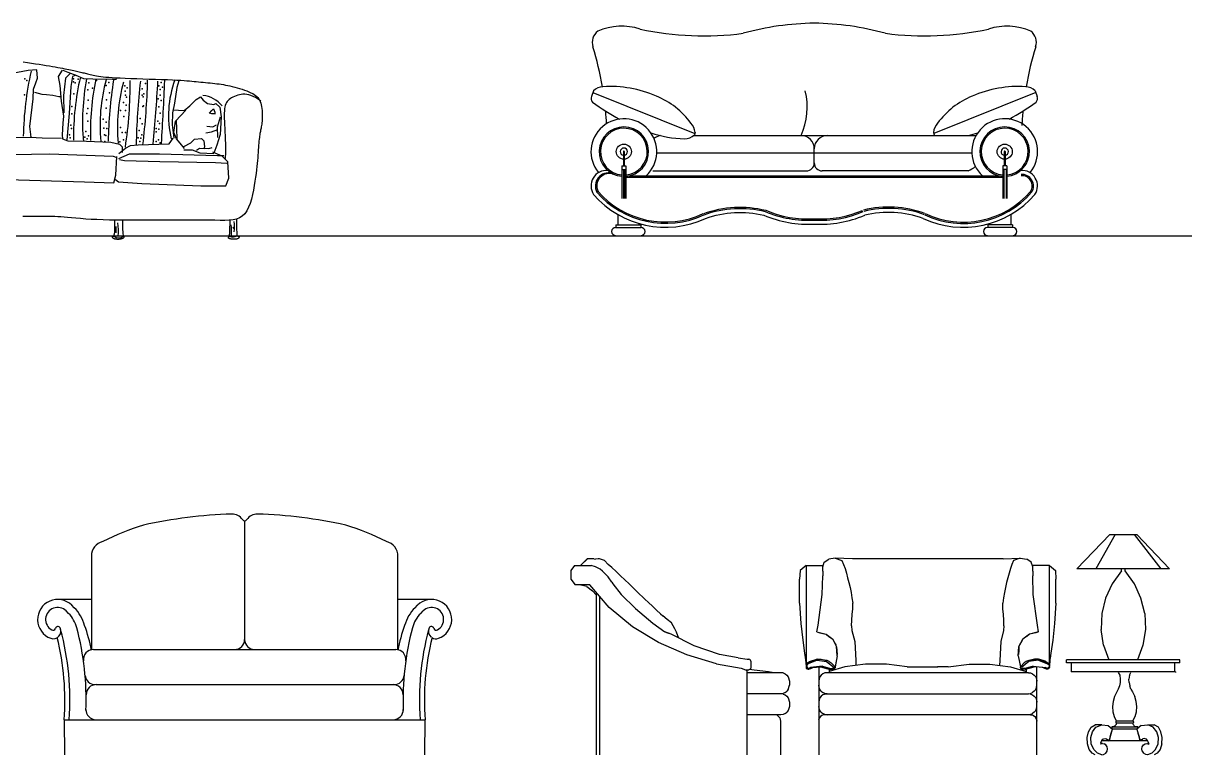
# Model space of a CAD drawing. Header units: inches. Extents: x 6 to 48.5, y 12.5 to 37.3.
# Drawn here: x 15.664 to 20.067, y 15.413 to 18.186 of the extents above; entities that cross this region are included whole.
import ezdxf

# ---------------------------------------------------------------- set-up
doc = ezdxf.new("R2010")
doc.units = ezdxf.units.IN
doc.header["$MEASUREMENT"] = 0
doc.layers.add('02', color=2, linetype='Continuous')
doc.layers.add('1', color=1, linetype='Continuous')

msp = doc.modelspace()

# ---------------------------------------------------------------- linework, layer by layer
at = {"layer": '02'}
for p, q in [((17.8251, 17.9302), (17.8174, 17.9085)), ((17.8228, 17.9239), (18.2095, 17.7683)), ((19.5019, 17.9239), (19.1152, 17.7683)), ((19.4997, 17.9302), (19.5074, 17.9085)), ((16.2454, 17.7855), (16.2449, 17.8176)), ((16.2467, 17.7476), (16.2454, 17.7855)), ((18.2051, 17.7606), (19.2778, 17.7606)), ((18.2106, 17.7723), (18.2081, 17.7631)), ((19.1141, 17.7723), (19.1167, 17.7631)), ((18.6624, 17.6565), (18.6624, 17.7106)), ((17.9391, 17.6995), (17.9391, 17.6458)), ((17.9421, 17.6995), (17.9421, 17.6458)), ((18.065, 17.6953), (19.262, 17.6953)), ((19.3827, 17.6995), (19.3827, 17.6458)), ((19.3856, 17.6995), (19.3856, 17.6458)), ((17.9327, 17.6458), (17.9327, 17.5218)), ((17.9327, 17.6458), (17.9478, 17.6458)), ((17.9327, 17.6314), (17.9478, 17.6314)), ((17.9391, 17.6314), (17.9391, 17.5218)), ((17.9441, 17.6314), (17.9441, 17.5218)), ((17.9478, 17.6458), (17.9478, 17.5218)), ((18.0501, 17.6265), (18.6324, 17.6265)), ((19.2462, 17.6265), (18.6924, 17.6265)), ((19.3921, 17.6458), (19.3769, 17.6458)), ((19.3769, 17.6458), (19.3769, 17.5218)), ((19.3921, 17.6314), (19.3769, 17.6314)), ((19.3807, 17.6314), (19.3807, 17.5218)), ((19.3894, 17.6314), (19.3894, 17.5218)), ((19.3921, 17.6458), (19.3921, 17.5218)), ((17.9478, 17.6029), (19.3769, 17.6029)), ((17.9606, 17.6079), (19.3641, 17.6079)), ((17.9172, 17.4615), (17.9172, 17.4224)), ((19.4076, 17.4615), (19.4076, 17.4224)), ((17.9089, 17.4115), (18.006, 17.4115)), ((17.9104, 17.4224), (18.0045, 17.4224)), ((17.9104, 17.4224), (17.9104, 17.4115)), ((17.9977, 17.427), (17.9977, 17.4224)), ((18.0045, 17.4224), (18.0045, 17.4115)), ((19.4159, 17.4115), (19.3187, 17.4115)), ((19.4143, 17.4224), (19.3203, 17.4224)), ((19.3203, 17.4224), (19.3203, 17.4115)), ((19.327, 17.427), (19.327, 17.4224)), ((19.4143, 17.4224), (19.4143, 17.4115)), ((17.9089, 17.3819), (17.9089, 17.3798)), ((18.006, 17.3819), (18.006, 17.3798)), ((19.3187, 17.3819), (19.3187, 17.3798)), ((19.4159, 17.3819), (19.4159, 17.3798)), ((16.503, 16.3001), (16.503, 15.8499)), ((19.658, 16.1174), (19.7823, 16.2474)), ((19.8035, 16.2474), (19.7302, 16.1174)), ((19.7823, 16.2474), (19.8845, 16.2474)), ((19.875, 16.2474), (19.9757, 16.1174)), ((19.8845, 16.2474), (20.0091, 16.1174)), ((15.922, 16.1658), (15.922, 15.8119)), ((17.0839, 15.8111), (17.0839, 16.1657)), ((17.7534, 16.13), (17.7394, 16.1113)), ((17.7534, 16.13), (17.8161, 16.13)), ((17.8013, 16.1558), (17.7762, 16.13)), ((17.8021, 16.1558), (17.7762, 16.13)), ((17.8013, 16.1558), (17.8013, 16.1562)), ((17.8264, 16.1558), (17.8013, 16.1558)), ((17.8332, 16.1254), (17.8161, 16.13)), ((17.8275, 16.1558), (17.8332, 16.1539)), ((17.8481, 16.1558), (17.8325, 16.1547)), ((17.8503, 16.1163), (17.8332, 16.1254)), ((17.8481, 16.1558), (17.8427, 16.1558)), ((17.8667, 16.149), (17.8481, 16.1558)), ((17.8595, 16.1087), (17.8503, 16.1163)), ((17.8815, 16.1345), (17.8667, 16.149)), ((17.8952, 16.1227), (17.8815, 16.1345)), ((17.9119, 16.1072), (17.8952, 16.1227)), ((18.6312, 16.13), (18.6084, 16.1113)), ((18.6312, 16.13), (18.6962, 16.13)), ((18.6312, 16.13), (18.6312, 15.7446)), ((18.6943, 16.1087), (18.6947, 16.1258)), ((18.6947, 16.1258), (18.7, 16.1425)), ((18.7, 16.1425), (18.7171, 16.1547)), ((18.7418, 16.1581), (18.7171, 16.1547)), ((18.7418, 16.1581), (18.7673, 16.149)), ((18.8068, 16.1558), (18.7418, 16.1581)), ((18.7673, 16.149), (18.7737, 16.1345)), ((18.7737, 16.1345), (18.7794, 16.1186)), ((18.7794, 16.1186), (18.7844, 16.1011)), ((19.3783, 16.1558), (18.8068, 16.1558)), ((19.3783, 16.1558), (19.4433, 16.1581)), ((19.4057, 16.1186), (19.4007, 16.1011)), ((19.4114, 16.1345), (19.4057, 16.1186)), ((19.4178, 16.149), (19.4114, 16.1345)), ((19.4433, 16.1581), (19.4178, 16.149)), ((19.4433, 16.1581), (19.468, 16.1547)), ((19.4851, 16.1425), (19.468, 16.1547)), ((19.4904, 16.1258), (19.4851, 16.1425)), ((19.5539, 16.13), (19.4889, 16.13)), ((19.4908, 16.1087), (19.4904, 16.1258)), ((19.5539, 16.13), (19.5767, 16.1113)), ((19.5539, 15.7446), (19.5539, 16.13)), ((20.0091, 16.1174), (19.658, 16.1174)), ((19.8267, 16.1098), (19.8267, 16.1174)), ((19.8404, 16.1098), (19.8404, 16.1174)), ((17.7394, 16.1113), (17.7401, 16.0787)), ((17.7401, 16.0787), (17.7553, 16.057)), ((17.8815, 16.087), (17.8595, 16.1087)), ((17.8952, 16.0673), (17.8815, 16.087)), ((17.9282, 16.0916), (17.9119, 16.1072)), ((17.9446, 16.076), (17.9282, 16.0916)), ((17.9605, 16.0604), (17.9446, 16.076)), ((18.6084, 16.1113), (18.6065, 16.0787)), ((18.6065, 15.9882), (18.6065, 16.0787)), ((18.6928, 16.0201), (18.6943, 16.0916)), ((18.6943, 16.1087), (18.6943, 16.0916)), ((18.7844, 16.1011), (18.7889, 16.0836)), ((18.7889, 16.0836), (18.7935, 16.0654)), ((19.3962, 16.0836), (19.3916, 16.0654)), ((19.4007, 16.1011), (19.3962, 16.0836)), ((19.4908, 16.1087), (19.4908, 16.0916)), ((19.4923, 16.0201), (19.4908, 16.0916)), ((19.5767, 16.1113), (19.5786, 16.0787)), ((19.5786, 15.9882), (19.5786, 16.0787)), ((19.8267, 16.1098), (19.7914, 16.0612)), ((19.8757, 16.0612), (19.8404, 16.1098)), ((17.7774, 16.0562), (17.7553, 16.057)), ((17.812, 16.057), (17.7553, 16.057)), ((17.8002, 16.0513), (17.7774, 16.0562)), ((17.8002, 16.0513), (17.8215, 16.0346)), ((17.8845, 15.9715), (17.812, 16.057)), ((17.8215, 16.0346), (17.8374, 16.0182)), ((17.8952, 16.0673), (17.8982, 16.0612)), ((17.8982, 16.0612), (17.9301, 16.0201)), ((17.9761, 16.0452), (17.9605, 16.0604)), ((17.9761, 16.0452), (17.9917, 16.0296)), ((17.9906, 16.0308), (17.9761, 16.0452)), ((17.9906, 16.0308), (17.9902, 16.0312)), ((17.9917, 16.0296), (17.9906, 16.0308)), ((17.9906, 16.0308), (17.9906, 16.0308)), ((18.0194, 16.0034), (17.9906, 16.0308)), ((18.7935, 16.0654), (18.7981, 16.0475)), ((18.7981, 16.0475), (18.8019, 16.0281)), ((18.8019, 16.0281), (18.8053, 16.0084)), ((19.3833, 16.0281), (19.3798, 16.0084)), ((19.3871, 16.0475), (19.3833, 16.0281)), ((19.3916, 16.0654), (19.3871, 16.0475)), ((19.7914, 16.0612), (19.7663, 16.0065)), ((19.9008, 16.0065), (19.8757, 16.0612)), ((15.922, 16.0019), (15.7967, 16.0019)), ((17.2118, 16.0019), (17.0839, 16.0019)), ((17.8374, 15.4129), (17.8374, 16.027)), ((17.8484, 16.0137), (17.8484, 15.4129)), ((17.9841, 15.9669), (17.9301, 16.0201)), ((18.0343, 15.9897), (18.0194, 16.0034)), ((18.0491, 15.9757), (18.0343, 15.9897)), ((18.6065, 15.9882), (18.6119, 15.9111)), ((18.6772, 15.9046), (18.6928, 16.0201)), ((18.8053, 16.0084), (18.8079, 15.9882)), ((18.8079, 15.9666), (18.8079, 15.9882)), ((19.3798, 16.0084), (19.3772, 15.9882)), ((19.3772, 15.9666), (19.3772, 15.9882)), ((19.5079, 15.9046), (19.4923, 16.0201)), ((19.5786, 15.9882), (19.5733, 15.9111)), ((19.7663, 16.0065), (19.7522, 15.9479)), ((19.9149, 15.9479), (19.9008, 16.0065)), ((15.8356, 15.9489), (15.8264, 15.9581)), ((15.8571, 15.9704), (15.8479, 15.9796)), ((17.1488, 15.9704), (17.158, 15.9796)), ((17.1703, 15.9489), (17.1795, 15.9581)), ((17.9727, 15.8985), (17.8845, 15.9715)), ((17.9841, 15.9669), (18.0506, 15.9118)), ((18.0643, 15.9616), (18.0491, 15.9757)), ((18.0799, 15.9476), (18.0643, 15.9616)), ((18.0799, 15.9476), (18.0886, 15.9396)), ((18.1042, 15.9263), (18.0886, 15.9396)), ((18.8041, 15.9232), (18.8057, 15.9449)), ((18.8057, 15.9449), (18.8079, 15.9666)), ((19.3795, 15.9449), (19.3772, 15.9666)), ((19.381, 15.9232), (19.3795, 15.9449)), ((19.7522, 15.9479), (19.7496, 15.8879)), ((19.9149, 15.9479), (19.9175, 15.8879)), ((18.0719, 15.8385), (17.9727, 15.8985)), ((18.0506, 15.9118), (18.0958, 15.8784)), ((18.1205, 15.9126), (18.1042, 15.9263)), ((18.1274, 15.902), (18.1205, 15.9126)), ((18.1334, 15.8898), (18.1274, 15.902)), ((18.6119, 15.9111), (18.6187, 15.8472)), ((18.6723, 15.8784), (18.6772, 15.9046)), ((18.8038, 15.9016), (18.8041, 15.9232)), ((18.8038, 15.9016), (18.8049, 15.8845)), ((19.3814, 15.9016), (19.3802, 15.8845)), ((19.3814, 15.9016), (19.381, 15.9232)), ((19.5128, 15.8784), (19.5079, 15.9046)), ((19.5733, 15.9111), (19.5664, 15.8472)), ((18.1201, 15.8697), (18.0958, 15.8784)), ((18.1034, 15.8757), (18.0958, 15.8784)), ((18.1114, 15.8727), (18.1034, 15.8757)), ((18.1201, 15.8697), (18.1114, 15.8727)), ((18.2072, 15.8256), (18.1201, 15.8697)), ((18.1395, 15.8773), (18.1334, 15.8898)), ((18.1456, 15.8643), (18.1395, 15.8773)), ((18.149, 15.8548), (18.1456, 15.8643)), ((18.6723, 15.8784), (18.6833, 15.8757)), ((18.6723, 15.8784), (18.7069, 15.8697)), ((18.6833, 15.8757), (18.6943, 15.8727)), ((18.6943, 15.8727), (18.7069, 15.8697)), ((18.7069, 15.8697), (18.7175, 15.8617)), ((18.7069, 15.8697), (18.7327, 15.851)), ((18.7175, 15.8617), (18.7255, 15.856)), ((18.7255, 15.856), (18.7327, 15.851)), ((18.8049, 15.8845), (18.8159, 15.8423)), ((19.3802, 15.8845), (19.3692, 15.8423)), ((19.4783, 15.8697), (19.4524, 15.851)), ((19.4596, 15.856), (19.4524, 15.851)), ((19.4676, 15.8617), (19.4596, 15.856)), ((19.4783, 15.8697), (19.4676, 15.8617)), ((19.5128, 15.8784), (19.4783, 15.8697)), ((19.4908, 15.8727), (19.4783, 15.8697)), ((19.5018, 15.8757), (19.4908, 15.8727)), ((19.5128, 15.8784), (19.5018, 15.8757)), ((19.7587, 15.8286), (19.7496, 15.8879)), ((19.9175, 15.8879), (19.9084, 15.8286)), ((15.9297, 15.8119), (17.0762, 15.8119)), ((18.1794, 15.7918), (18.0719, 15.8385)), ((18.3029, 15.7933), (18.2072, 15.8256)), ((18.6187, 15.8472), (18.6255, 15.7975)), ((18.7327, 15.851), (18.7395, 15.8377)), ((18.7468, 15.8233), (18.7327, 15.851)), ((18.7395, 15.8377), (18.7437, 15.8298)), ((18.7437, 15.8298), (18.7445, 15.8279)), ((18.7494, 15.788), (18.7468, 15.8233)), ((18.7471, 15.8222), (18.7471, 15.8218)), ((18.7471, 15.8218), (18.7479, 15.8077)), ((18.7479, 15.8077), (18.749, 15.7925)), ((18.8159, 15.8423), (18.8174, 15.8187)), ((18.8174, 15.8187), (18.8182, 15.7948)), ((19.3677, 15.8187), (19.3669, 15.7948)), ((19.3692, 15.8423), (19.3677, 15.8187)), ((19.4357, 15.788), (19.4384, 15.8233)), ((19.4372, 15.8077), (19.4361, 15.7925)), ((19.438, 15.8218), (19.4372, 15.8077)), ((19.438, 15.8222), (19.438, 15.8218)), ((19.4384, 15.8233), (19.4524, 15.851)), ((19.4414, 15.8298), (19.4406, 15.8279)), ((19.4456, 15.8377), (19.4414, 15.8298)), ((19.4524, 15.851), (19.4456, 15.8377)), ((19.5664, 15.8472), (19.5596, 15.7975)), ((19.7587, 15.8286), (19.7788, 15.7728)), ((19.9084, 15.8286), (19.8879, 15.7728)), ((18.2923, 15.7579), (18.1794, 15.7918)), ((18.3744, 15.7807), (18.3029, 15.7933)), ((18.3744, 15.7807), (18.4082, 15.7758)), ((18.4082, 15.7758), (18.4082, 15.7758)), ((18.4082, 15.7758), (18.4139, 15.7754)), ((18.4177, 15.7743), (18.4139, 15.7754)), ((18.4207, 15.7712), (18.4177, 15.7743)), ((18.4219, 15.7674), (18.4207, 15.7712)), ((18.4219, 15.7674), (18.4219, 15.7408)), ((18.6255, 15.7975), (18.6286, 15.7792)), ((18.6255, 15.7975), (18.6293, 15.7731)), ((18.6293, 15.7731), (18.6312, 15.7477)), ((18.6727, 15.7754), (18.6369, 15.761)), ((18.6369, 15.761), (18.6445, 15.7659)), ((18.673, 15.7712), (18.6392, 15.7576)), ((18.6445, 15.7659), (18.648, 15.7678)), ((18.648, 15.7678), (18.6677, 15.7747)), ((18.6677, 15.7747), (18.6711, 15.7747)), ((18.6727, 15.7754), (18.6818, 15.7758)), ((18.7107, 15.7701), (18.6727, 15.7754)), ((18.673, 15.7712), (18.7091, 15.7663)), ((18.6818, 15.7758), (18.6882, 15.7758)), ((18.6882, 15.7758), (18.7084, 15.7709)), ((18.7099, 15.7701), (18.7084, 15.7709)), ((18.7091, 15.7663), (18.7373, 15.7443)), ((18.719, 15.7659), (18.7107, 15.7701)), ((18.719, 15.7659), (18.7266, 15.761)), ((18.7494, 15.788), (18.7411, 15.7465)), ((18.7445, 15.764), (18.7422, 15.7519)), ((18.8182, 15.7948), (18.8193, 15.7709)), ((18.8193, 15.7709), (18.8201, 15.7515)), ((19.3658, 15.7709), (19.365, 15.7515)), ((19.3669, 15.7948), (19.3658, 15.7709)), ((19.4357, 15.788), (19.4441, 15.7465)), ((19.4406, 15.764), (19.4429, 15.7519)), ((19.476, 15.7663), (19.4479, 15.7443)), ((19.4661, 15.7659), (19.4585, 15.761)), ((19.4745, 15.7701), (19.4661, 15.7659)), ((19.4745, 15.7701), (19.5125, 15.7754)), ((19.4752, 15.7701), (19.4767, 15.7709)), ((19.5121, 15.7712), (19.476, 15.7663)), ((19.4969, 15.7758), (19.4767, 15.7709)), ((19.5033, 15.7758), (19.4969, 15.7758)), ((19.5125, 15.7754), (19.5033, 15.7758)), ((19.5121, 15.7712), (19.5459, 15.7576)), ((19.5125, 15.7754), (19.5482, 15.761)), ((19.5174, 15.7747), (19.514, 15.7747)), ((19.5372, 15.7678), (19.5174, 15.7747)), ((19.5406, 15.7659), (19.5372, 15.7678)), ((19.5406, 15.7659), (19.5482, 15.761)), ((19.5558, 15.7731), (19.5539, 15.7477)), ((19.5596, 15.7975), (19.5558, 15.7731)), ((19.5596, 15.7975), (19.5565, 15.7792)), ((20.0486, 15.7728), (19.6181, 15.7728)), ((19.6181, 15.7617), (19.6181, 15.7728)), ((20.0486, 15.7617), (20.0486, 15.7728)), ((18.2923, 15.7579), (18.3857, 15.7411)), ((18.3854, 15.7412), (18.4082, 15.7321)), ((18.3988, 15.7359), (18.4082, 15.7355)), ((18.4082, 15.7355), (18.4139, 15.7355)), ((18.4082, 15.4129), (18.4082, 15.7321)), ((18.5359, 15.7241), (18.4082, 15.7241)), ((18.4177, 15.7367), (18.4139, 15.7355)), ((18.434, 15.7336), (18.4162, 15.7363)), ((18.4177, 15.7367), (18.4203, 15.7382)), ((18.4207, 15.7386), (18.4203, 15.7382)), ((18.4207, 15.7386), (18.4219, 15.7408)), ((18.4887, 15.7268), (18.434, 15.7336)), ((18.5096, 15.7241), (18.4887, 15.7268)), ((18.5442, 15.723), (18.5359, 15.7241)), ((18.5442, 15.723), (18.5518, 15.7199)), ((18.5518, 15.7199), (18.5583, 15.715)), ((18.6369, 15.761), (18.6312, 15.756)), ((18.6312, 15.7446), (18.632, 15.7412)), ((18.632, 15.7412), (18.6343, 15.7386)), ((18.6324, 15.7408), (18.6343, 15.7386)), ((18.6343, 15.7386), (18.635, 15.7382)), ((18.6392, 15.7576), (18.635, 15.7545)), ((18.635, 15.745), (18.635, 15.7545)), ((18.635, 15.745), (18.6383, 15.7402)), ((18.6385, 15.737), (18.635, 15.7382)), ((18.6383, 15.7402), (18.6477, 15.7442)), ((18.6392, 15.737), (18.6385, 15.737)), ((18.6392, 15.737), (18.6423, 15.7374)), ((18.6423, 15.7374), (18.6563, 15.7439)), ((18.693, 15.7487), (18.6477, 15.7442)), ((18.6483, 15.7401), (18.6487, 15.7405)), ((18.6487, 15.7405), (18.6563, 15.7439)), ((18.6487, 15.7405), (18.6487, 15.7405)), ((18.6563, 15.7439), (18.686, 15.7469)), ((18.6791, 15.7462), (18.6791, 15.4129)), ((18.686, 15.7469), (18.7232, 15.7359)), ((18.6951, 15.7199), (18.6886, 15.715)), ((18.693, 15.7487), (18.724, 15.7401)), ((18.7027, 15.723), (18.6951, 15.7199)), ((18.711, 15.7241), (18.7027, 15.723)), ((19.4741, 15.7241), (18.711, 15.7241)), ((18.7787, 15.7458), (18.719, 15.7283)), ((18.719, 15.737), (18.719, 15.7253)), ((18.7308, 15.7355), (18.7232, 15.7359)), ((18.724, 15.7401), (18.7312, 15.7397)), ((18.7266, 15.761), (18.7411, 15.7465)), ((18.735, 15.7359), (18.7308, 15.7355)), ((18.7338, 15.7397), (18.7312, 15.7397)), ((18.7338, 15.7397), (18.735, 15.7405)), ((18.7373, 15.7443), (18.735, 15.7405)), ((18.735, 15.7359), (18.738, 15.7378)), ((18.738, 15.7378), (18.7411, 15.7431)), ((18.7392, 15.7344), (18.7392, 15.7397)), ((18.7411, 15.7465), (18.7407, 15.7462)), ((18.7407, 15.7462), (18.7411, 15.7462)), ((18.7422, 15.7519), (18.7411, 15.7465)), ((18.7411, 15.7465), (18.7411, 15.7465)), ((18.7411, 15.7465), (18.7411, 15.7431)), ((18.857, 15.7568), (18.7787, 15.7458)), ((18.936, 15.7564), (18.857, 15.7568)), ((19.0147, 15.7458), (18.936, 15.7564)), ((19.0147, 15.7458), (19.0557, 15.7465)), ((19.0549, 15.7465), (19.1302, 15.7465)), ((19.1705, 15.7458), (19.1294, 15.7465)), ((19.1705, 15.7458), (19.2491, 15.7564)), ((19.2491, 15.7564), (19.3282, 15.7568)), ((19.3282, 15.7568), (19.4064, 15.7458)), ((19.4064, 15.7458), (19.4661, 15.7283)), ((19.4429, 15.7519), (19.4441, 15.7465)), ((19.4585, 15.761), (19.4441, 15.7465)), ((19.4441, 15.7465), (19.4444, 15.7462)), ((19.4441, 15.7431), (19.4441, 15.7465)), ((19.4441, 15.7465), (19.4441, 15.7465)), ((19.4444, 15.7462), (19.4441, 15.7462)), ((19.4471, 15.7378), (19.4441, 15.7431)), ((19.446, 15.7344), (19.446, 15.7397)), ((19.4501, 15.7359), (19.4471, 15.7378)), ((19.4479, 15.7443), (19.4501, 15.7405)), ((19.4501, 15.7405), (19.4513, 15.7397)), ((19.4543, 15.7355), (19.4501, 15.7359)), ((19.4513, 15.7397), (19.4539, 15.7397)), ((19.4612, 15.7401), (19.4539, 15.7397)), ((19.4543, 15.7355), (19.4619, 15.7359)), ((19.4922, 15.7487), (19.4612, 15.7401)), ((19.4992, 15.7469), (19.4619, 15.7359)), ((19.4661, 15.737), (19.4661, 15.7253)), ((19.4741, 15.7241), (19.4824, 15.723)), ((19.4824, 15.723), (19.49, 15.7199)), ((19.49, 15.7199), (19.4965, 15.715)), ((19.4922, 15.7487), (19.5374, 15.7442)), ((19.5288, 15.7439), (19.4992, 15.7469)), ((19.506, 15.4129), (19.506, 15.7462)), ((19.5429, 15.7374), (19.5288, 15.7439)), ((19.5364, 15.7405), (19.5288, 15.7439)), ((19.5364, 15.7405), (19.5364, 15.7405)), ((19.5368, 15.7401), (19.5364, 15.7405)), ((19.5469, 15.7402), (19.5374, 15.7442)), ((19.5459, 15.737), (19.5429, 15.7374)), ((19.5459, 15.7576), (19.5501, 15.7545)), ((19.5459, 15.737), (19.5467, 15.737)), ((19.5501, 15.7382), (19.5467, 15.737)), ((19.5501, 15.745), (19.5469, 15.7402)), ((19.5482, 15.761), (19.5539, 15.756)), ((19.5508, 15.7386), (19.5501, 15.7382)), ((19.5531, 15.7412), (19.5508, 15.7386)), ((19.5527, 15.7408), (19.5508, 15.7386)), ((19.5539, 15.7446), (19.5531, 15.7412)), ((20.0486, 15.7617), (19.6181, 15.7617)), ((20.0312, 15.7272), (19.6356, 15.7272)), ((19.6379, 15.7272), (19.6379, 15.7617)), ((19.8149, 15.7249), (19.821, 15.7142)), ((19.8567, 15.7142), (19.8628, 15.7249)), ((20.0285, 15.7272), (20.0285, 15.7617)), ((20.0312, 15.7272), (20.0312, 15.7249)), ((15.9402, 15.6789), (17.0698, 15.6789)), ((18.5583, 15.715), (18.5636, 15.7082)), ((18.5636, 15.7082), (18.5678, 15.6922)), ((18.5636, 15.6603), (18.5678, 15.6762)), ((18.5678, 15.6922), (18.5678, 15.6762)), ((18.6803, 15.7006), (18.6791, 15.6922)), ((18.6803, 15.6683), (18.6791, 15.6762)), ((18.6833, 15.7082), (18.6803, 15.7006)), ((18.6886, 15.715), (18.6833, 15.7082)), ((19.4965, 15.715), (19.5018, 15.7082)), ((19.5018, 15.7082), (19.5049, 15.7006)), ((19.5049, 15.7006), (19.506, 15.6922)), ((19.5049, 15.6683), (19.506, 15.6762)), ((19.8218, 15.6865), (19.8191, 15.674)), ((19.821, 15.7142), (19.8225, 15.6994)), ((19.8225, 15.6994), (19.8218, 15.6865)), ((19.8567, 15.7142), (19.8552, 15.6994)), ((19.856, 15.6865), (19.8552, 15.6994)), ((19.856, 15.6865), (19.8586, 15.674)), ((18.5359, 15.6443), (18.4082, 15.6443)), ((18.5442, 15.6455), (18.5359, 15.6443)), ((18.5442, 15.6432), (18.5359, 15.6443)), ((18.5518, 15.6489), (18.5442, 15.6455)), ((18.5442, 15.6432), (18.5518, 15.6401)), ((18.5518, 15.6489), (18.5583, 15.6538)), ((18.5518, 15.6401), (18.5583, 15.6352)), ((18.5636, 15.6603), (18.5583, 15.6538)), ((18.5583, 15.6352), (18.5636, 15.6284)), ((18.6833, 15.6603), (18.6803, 15.6683)), ((18.6886, 15.6538), (18.6833, 15.6603)), ((18.6886, 15.6352), (18.6833, 15.6284)), ((18.6886, 15.6538), (18.6951, 15.6489)), ((18.6951, 15.6401), (18.6886, 15.6352)), ((18.7027, 15.6455), (18.6951, 15.6489)), ((18.7027, 15.6432), (18.6951, 15.6401)), ((18.711, 15.6443), (18.7027, 15.6455)), ((18.7027, 15.6432), (18.711, 15.6443)), ((18.711, 15.6443), (19.4741, 15.6443)), ((19.4741, 15.6443), (19.4824, 15.6455)), ((19.4824, 15.6432), (19.4741, 15.6443)), ((19.4824, 15.6455), (19.49, 15.6489)), ((19.4824, 15.6432), (19.49, 15.6401)), ((19.4965, 15.6538), (19.49, 15.6489)), ((19.49, 15.6401), (19.4965, 15.6352)), ((19.4965, 15.6538), (19.5018, 15.6603)), ((19.4965, 15.6352), (19.5018, 15.6284)), ((19.5018, 15.6603), (19.5049, 15.6683)), ((19.8005, 15.6341), (19.7948, 15.6151)), ((19.8096, 15.6512), (19.8005, 15.6341)), ((19.8149, 15.6618), (19.8096, 15.6512)), ((19.8191, 15.674), (19.8149, 15.6618)), ((19.8624, 15.6618), (19.8586, 15.674)), ((19.8624, 15.6618), (19.8681, 15.6512)), ((19.8681, 15.6512), (19.8773, 15.6341)), ((19.883, 15.6151), (19.8773, 15.6341)), ((18.5636, 15.6284), (18.5678, 15.6124)), ((18.5678, 15.5964), (18.5636, 15.5805)), ((18.5678, 15.6124), (18.5678, 15.5964)), ((18.6803, 15.6208), (18.6791, 15.6124)), ((18.6803, 15.5885), (18.6791, 15.5964)), ((18.6833, 15.6284), (18.6803, 15.6208)), ((18.6833, 15.5805), (18.6803, 15.5885)), ((19.5018, 15.6284), (19.5049, 15.6208)), ((19.5018, 15.5805), (19.5049, 15.5885)), ((19.5049, 15.6208), (19.506, 15.6124)), ((19.5049, 15.5885), (19.506, 15.5964)), ((19.7948, 15.6151), (19.7925, 15.5957)), ((19.7925, 15.5957), (19.794, 15.5763)), ((19.8852, 15.5957), (19.883, 15.6151)), ((19.8837, 15.5763), (19.8852, 15.5957)), ((15.8189, 15.5459), (15.8195, 15.4129)), ((15.8189, 15.5459), (17.187, 15.5459)), ((17.1864, 15.4129), (17.187, 15.5459)), ((18.5359, 15.5645), (18.4082, 15.5645)), ((18.5207, 15.5645), (18.5317, 15.5527)), ((18.5294, 15.5645), (18.5294, 15.5649)), ((18.5317, 15.5527), (18.5347, 15.5406)), ((18.5442, 15.5657), (18.5359, 15.5645)), ((18.5518, 15.5691), (18.5442, 15.5657)), ((18.5518, 15.5691), (18.5583, 15.574)), ((18.5636, 15.5805), (18.5583, 15.574)), ((18.6799, 15.547), (18.6791, 15.5406)), ((18.6799, 15.547), (18.6825, 15.5527)), ((18.6863, 15.5577), (18.6825, 15.5527)), ((18.6886, 15.574), (18.6833, 15.5805)), ((18.6913, 15.5615), (18.6863, 15.5577)), ((18.6886, 15.574), (18.6951, 15.5691)), ((18.697, 15.5638), (18.6913, 15.5615)), ((18.7027, 15.5657), (18.6951, 15.5691)), ((18.7031, 15.5645), (18.697, 15.5638)), ((18.7027, 15.5657), (18.711, 15.5645)), ((19.4821, 15.5645), (18.7031, 15.5645)), ((19.4824, 15.5657), (19.4741, 15.5645)), ((19.4821, 15.5645), (19.4881, 15.5638)), ((19.4824, 15.5657), (19.49, 15.5691)), ((19.4881, 15.5638), (19.4938, 15.5615)), ((19.4965, 15.574), (19.49, 15.5691)), ((19.4938, 15.5615), (19.4988, 15.5577)), ((19.4965, 15.574), (19.5018, 15.5805)), ((19.4988, 15.5577), (19.5026, 15.5527)), ((19.5052, 15.547), (19.5026, 15.5527)), ((19.5052, 15.547), (19.506, 15.5406)), ((19.794, 15.5763), (19.799, 15.5581)), ((19.799, 15.5581), (19.8073, 15.5413)), ((19.8704, 15.5413), (19.8784, 15.5581)), ((19.8784, 15.5581), (19.8837, 15.5763)), ((18.5347, 15.5406), (18.5347, 15.4129)), ((19.6964, 15.4779), (19.7013, 15.4999)), ((19.7013, 15.4999), (19.7116, 15.517)), ((19.7101, 15.4779), (19.7165, 15.4999)), ((19.7116, 15.517), (19.7272, 15.5258)), ((19.7165, 15.4999), (19.7302, 15.517)), ((19.7519, 15.5258), (19.7272, 15.5258)), ((19.7302, 15.517), (19.7519, 15.5258)), ((19.7519, 15.5258), (19.7758, 15.5235)), ((19.7758, 15.5235), (19.7929, 15.5102)), ((19.7796, 15.4661), (19.7929, 15.5102)), ((19.7883, 15.4954), (19.7929, 15.5102)), ((19.7997, 15.5197), (19.7899, 15.5182)), ((19.7899, 15.5182), (19.8883, 15.5182)), ((19.7899, 15.5182), (19.7899, 15.5121)), ((19.7925, 15.509), (19.7925, 15.509)), ((19.8852, 15.5102), (19.7929, 15.5102)), ((19.8028, 15.522), (19.7997, 15.5197)), ((19.8047, 15.5246), (19.8028, 15.522)), ((19.8062, 15.5277), (19.8047, 15.5246)), ((19.8062, 15.5406), (19.8051, 15.5391)), ((19.8051, 15.5391), (19.8051, 15.5372)), ((19.8051, 15.5372), (19.8054, 15.5356)), ((19.8054, 15.5356), (19.8066, 15.5345)), ((19.8073, 15.5413), (19.8062, 15.5406)), ((19.807, 15.5307), (19.8062, 15.5277)), ((19.8066, 15.5345), (19.8081, 15.5337)), ((19.8081, 15.5337), (19.807, 15.5307)), ((19.8073, 15.5413), (19.8704, 15.5413)), ((19.8081, 15.5337), (19.8697, 15.5337)), ((19.8697, 15.5337), (19.8712, 15.5345)), ((19.8697, 15.5337), (19.8704, 15.5307)), ((19.8704, 15.5413), (19.8716, 15.5406)), ((19.8704, 15.5307), (19.8716, 15.5277)), ((19.8723, 15.5356), (19.8712, 15.5345)), ((19.8723, 15.5391), (19.8716, 15.5406)), ((19.8731, 15.5246), (19.8716, 15.5277)), ((19.8727, 15.5372), (19.8723, 15.5391)), ((19.8727, 15.5372), (19.8723, 15.5356)), ((19.8746, 15.522), (19.8731, 15.5246)), ((19.8746, 15.522), (19.878, 15.5197)), ((19.8883, 15.5182), (19.878, 15.5197)), ((19.902, 15.5235), (19.8852, 15.5102)), ((19.8852, 15.5102), (19.8894, 15.4954)), ((19.8852, 15.5102), (19.8982, 15.4661)), ((19.8883, 15.5125), (19.8883, 15.5182)), ((19.902, 15.5235), (19.9263, 15.5258)), ((19.9263, 15.5258), (19.951, 15.5258)), ((19.9476, 15.517), (19.9263, 15.5258)), ((19.9612, 15.4999), (19.9476, 15.517)), ((19.9666, 15.517), (19.951, 15.5258)), ((19.9677, 15.4779), (19.9612, 15.4999)), ((19.9764, 15.4999), (19.9666, 15.517)), ((19.9814, 15.4779), (19.9764, 15.4999)), ((19.6975, 15.4539), (19.6964, 15.4779)), ((19.7116, 15.4539), (19.7101, 15.4779)), ((19.7492, 15.4577), (19.7477, 15.4536)), ((19.7545, 15.4558), (19.7477, 15.4536)), ((19.7545, 15.4558), (19.7484, 15.4558)), ((19.7492, 15.4577), (19.75, 15.4619)), ((19.75, 15.4619), (19.7522, 15.4676)), ((19.9264, 15.4661), (19.7515, 15.4661)), ((19.7522, 15.4676), (19.756, 15.4718)), ((19.7545, 15.4558), (19.7617, 15.4547)), ((19.756, 15.4718), (19.7606, 15.4733)), ((19.7606, 15.4733), (19.7652, 15.4745)), ((19.7652, 15.4745), (19.7697, 15.4733)), ((19.7697, 15.4733), (19.775, 15.4695)), ((19.775, 15.4695), (19.7796, 15.4661)), ((19.7842, 15.4809), (19.7796, 15.4661)), ((19.7842, 15.4809), (19.7883, 15.4954)), ((19.8894, 15.4954), (19.894, 15.4809)), ((19.8982, 15.4661), (19.894, 15.4809)), ((19.9027, 15.4695), (19.8982, 15.4661)), ((19.9027, 15.4695), (19.908, 15.4733)), ((19.913, 15.4745), (19.908, 15.4733)), ((19.9172, 15.4733), (19.913, 15.4745)), ((19.9164, 15.4547), (19.9232, 15.4558)), ((19.9217, 15.4718), (19.9172, 15.4733)), ((19.9259, 15.4676), (19.9217, 15.4718)), ((19.9232, 15.4558), (19.9301, 15.4536)), ((19.9278, 15.4619), (19.9259, 15.4676)), ((19.9289, 15.4577), (19.9278, 15.4619)), ((19.9289, 15.4577), (19.9301, 15.4536)), ((19.9293, 15.4558), (19.9289, 15.4577)), ((19.9662, 15.4539), (19.9677, 15.4779)), ((19.9802, 15.4539), (19.9814, 15.4779)), ((19.7047, 15.433), (19.6975, 15.4539)), ((19.7158, 15.4186), (19.7047, 15.433)), ((19.7215, 15.433), (19.7116, 15.4539)), ((19.7272, 15.4129), (19.7158, 15.4186)), ((19.7363, 15.4186), (19.7215, 15.433)), ((19.7522, 15.4129), (19.7363, 15.4186)), ((19.7522, 15.4129), (19.7591, 15.4144)), ((19.7591, 15.4144), (19.7671, 15.4194)), ((19.7678, 15.4501), (19.7617, 15.4547)), ((19.7671, 15.4194), (19.7724, 15.4266)), ((19.772, 15.4433), (19.7678, 15.4501)), ((19.7739, 15.4349), (19.772, 15.4433)), ((19.7724, 15.4266), (19.7739, 15.4349)), ((19.9042, 15.4349), (19.9058, 15.4433)), ((19.9054, 15.4266), (19.9042, 15.4349)), ((19.9054, 15.4266), (19.9107, 15.4194)), ((19.9058, 15.4433), (19.9099, 15.4501)), ((19.9099, 15.4501), (19.9164, 15.4547)), ((19.9187, 15.4144), (19.9107, 15.4194)), ((19.9259, 15.4129), (19.9187, 15.4144)), ((19.9415, 15.4186), (19.9259, 15.4129)), ((19.9415, 15.4186), (19.9563, 15.433)), ((19.962, 15.4186), (19.9506, 15.4129)), ((19.9563, 15.433), (19.9662, 15.4539)), ((19.973, 15.433), (19.962, 15.4186)), ((19.9802, 15.4539), (19.973, 15.433))]:
    msp.add_line(p, q, dxfattribs=at)
for points in [[(15.2992, 17.7641), (15.3287, 17.7606), (15.3659, 17.7631), (15.4248, 17.7581), (15.4719, 17.7568), (15.5504, 17.7502), (15.6307, 17.7533), (15.6934, 17.7543), (15.6889, 17.7953), (15.7011, 17.8993), (15.7025, 17.9366), (15.7119, 17.9602), (15.7176, 17.9779), (15.7151, 18.0092), (15.6819, 18.0068), (15.6212, 17.9961), (15.5468, 17.9891), (15.486, 17.9902), (15.4722, 17.9978), (15.4213, 17.9951), (15.4035, 18.0027), (15.3447, 18.0018), (15.3015, 18.009), (15.2799, 18.0087)], [(15.6635, 18.0406), (15.6794, 18.038), (15.6949, 18.0354), (15.7099, 18.033), (15.7243, 18.0306), (15.7379, 18.0284), (15.7507, 18.0263), (15.7628, 18.0243), (15.7741, 18.0224), (15.7847, 18.0206), (15.7947, 18.0189), (15.8041, 18.0172), (15.8128, 18.0156), (15.8211, 18.014), (15.8288, 18.0125), (15.836, 18.011), (15.8428, 18.0095), (15.8492, 18.0081), (15.8552, 18.0068), (15.8608, 18.0055), (15.8661, 18.0043), (15.8712, 18.0031), (15.8761, 18.002), (15.8807, 18.001), (15.8853, 17.9999), (15.8897, 17.9989), (15.8941, 17.9979), (15.8986, 17.9968), (15.9031, 17.9956), (15.9077, 17.9944), (15.9126, 17.9931), (15.9177, 17.9918), (15.9231, 17.9905), (15.9289, 17.9891), (15.9351, 17.9879), (15.9419, 17.9866), (15.9493, 17.9854), (15.9574, 17.9843), (15.9663, 17.9833), (15.9763, 17.9823), (15.9877, 17.9814), (16.0005, 17.9806), (16.0151, 17.9798), (16.0316, 17.9789), (16.0502, 17.9781), (16.0711, 17.9773), (16.0937, 17.9765), (16.1173, 17.9757), (16.1414, 17.9749), (16.1653, 17.9741), (16.1884, 17.9732), (16.21, 17.9724), (16.2294, 17.9716), (16.2464, 17.9708), (16.2609, 17.9699), (16.2734, 17.9691), (16.2844, 17.9683), (16.2941, 17.9675), (16.3029, 17.9666), (16.3113, 17.9658), (16.3195, 17.965), (16.328, 17.9642), (16.3366, 17.9634), (16.3455, 17.9625), (16.3544, 17.9617), (16.3633, 17.9608), (16.3721, 17.9599), (16.3809, 17.959), (16.3895, 17.9581), (16.3979, 17.9571), (16.4061, 17.956), (16.4142, 17.9548), (16.4224, 17.9536), (16.4306, 17.9521), (16.4389, 17.9505), (16.4474, 17.9486), (16.4562, 17.9465), (16.4653, 17.9442), (16.4747, 17.9416), (16.4841, 17.9388), (16.4934, 17.9358), (16.5025, 17.9327), (16.5112, 17.9295), (16.5194, 17.9262), (16.5269, 17.9229), (16.5336, 17.9195), (16.5395, 17.9161), (16.5447, 17.9125), (16.5493, 17.9087), (16.5533, 17.9045), (16.5567, 17.9), (16.5596, 17.895), (16.5621, 17.8896), (16.5642, 17.8835), (16.5659, 17.877), (16.5673, 17.8701), (16.5684, 17.8629), (16.5692, 17.8557), (16.5697, 17.8483), (16.57, 17.8411), (16.57, 17.8341), (16.5699, 17.8273), (16.5696, 17.8209), (16.5691, 17.8148), (16.5685, 17.809), (16.5678, 17.8035), (16.567, 17.7983), (16.5661, 17.7934), (16.5653, 17.7888), (16.5644, 17.7846), (16.5635, 17.7805), (16.5626, 17.7765), (16.5618, 17.7724), (16.561, 17.7681), (16.5602, 17.7635), (16.5594, 17.7584), (16.5587, 17.7528), (16.558, 17.7465), (16.5574, 17.7395), (16.5567, 17.7319), (16.5561, 17.7238), (16.5555, 17.7151), (16.5548, 17.706), (16.5541, 17.6965), (16.5534, 17.6866), (16.5526, 17.6764), (16.5516, 17.6658), (16.5505, 17.6546), (16.5493, 17.6428), (16.5478, 17.6303), (16.5461, 17.617), (16.5442, 17.6027), (16.5419, 17.5874), (16.5393, 17.571), (16.5362, 17.554), (16.5326, 17.5367), (16.5284, 17.5197), (16.5234, 17.5035), (16.5176, 17.4885), (16.5109, 17.4751), (16.5031, 17.4639), (16.4942, 17.4551), (16.484, 17.4486), (16.4725, 17.4441), (16.4595, 17.4412), (16.4448, 17.4396), (16.4285, 17.4389), (16.4103, 17.4389), (16.3901, 17.4392), (16.3679, 17.4395), (16.3439, 17.4397), (16.3185, 17.44), (16.2918, 17.4401), (16.2642, 17.4403), (16.2359, 17.4403), (16.2074, 17.4403), (16.1787, 17.4402), (16.1503, 17.4401), (16.1222, 17.4399), (16.0946, 17.4398), (16.0674, 17.4397), (16.0409, 17.4397), (16.0151, 17.4399), (15.9902, 17.4402), (15.9661, 17.4409), (15.9431, 17.4417), (15.9212, 17.4428), (15.9005, 17.4441), (15.8811, 17.4455), (15.8631, 17.4469), (15.8465, 17.4483), (15.8316, 17.4496), (15.8183, 17.4508), (15.8065, 17.4518), (15.7952, 17.4525), (15.783, 17.4531), (15.7686, 17.4536), (15.7507, 17.4538), (15.728, 17.454), (15.699, 17.454), (15.6626, 17.4539)], [(15.8112, 18.0087), (15.7959, 17.985), (15.8023, 17.9498), (15.8071, 17.8911), (15.8158, 17.8344), (15.8142, 17.807), (15.8109, 17.7638), (15.8131, 17.7482), (15.8328, 17.7407), (15.9034, 17.7397), (15.9956, 17.7352), (16.0291, 17.7279), (16.039, 17.7182), (16.0393, 17.6967)], [(15.8132, 18.0087), (15.8329, 18.0012), (15.8625, 17.9899), (15.8921, 17.9766), (15.9274, 17.9752), (16.0019, 17.9743), (16.0176, 17.9745)], [(15.8427, 17.9974), (15.8234, 17.9775), (15.8166, 17.9128), (15.8175, 17.8462)], [(15.8636, 17.9894), (15.8508, 17.9838), (15.8435, 17.9465), (15.8372, 17.8445), (15.8289, 17.7445)], [(16.2529, 17.9682), (16.2455, 17.9427), (16.2365, 17.8838), (16.2292, 17.8464), (16.2279, 17.8014), (16.2346, 17.7505)], [(15.7066, 17.9249), (15.7341, 17.9174), (15.7518, 17.9157), (15.7754, 17.9141), (15.799, 17.9086), (15.8049, 17.9087)], [(16.231, 17.8582), (16.2742, 17.8549), (16.2955, 17.8729), (16.3187, 17.8967), (16.3362, 17.9068), (16.3461, 17.8952), (16.362, 17.8817), (16.3856, 17.8781), (16.3934, 17.8822), (16.4093, 17.8687), (16.4137, 17.8315), (16.4108, 17.7649), (16.3977, 17.7236), (16.3864, 17.694)], [(16.5647, 17.891), (16.5541, 17.8984), (16.5442, 17.9044), (16.5351, 17.909), (16.5265, 17.9124), (16.5185, 17.9148), (16.5109, 17.9162), (16.5036, 17.9169), (16.4966, 17.9168), (16.4897, 17.9162), (16.483, 17.915), (16.4766, 17.9135), (16.4703, 17.9115), (16.4644, 17.9091), (16.4588, 17.9064), (16.4536, 17.9035), (16.4488, 17.9004), (16.4445, 17.8971), (16.4406, 17.8935), (16.4372, 17.8896), (16.4342, 17.8853), (16.4317, 17.8805), (16.4296, 17.875), (16.428, 17.8688), (16.4267, 17.8618), (16.426, 17.854), (16.4256, 17.8453), (16.4255, 17.8356), (16.4257, 17.8252), (16.4261, 17.8138), (16.4267, 17.8016), (16.4273, 17.7885), (16.428, 17.7746), (16.4288, 17.7598), (16.4294, 17.7448), (16.4299, 17.7298), (16.4303, 17.7154), (16.4304, 17.7022), (16.4301, 17.6904), (16.4296, 17.6808), (16.4286, 17.6736)], [(16.2744, 17.7119), (16.2584, 17.7313), (16.2444, 17.7487), (16.2343, 17.7721), (16.2415, 17.8153), (16.2801, 17.857)], [(16.3926, 17.8431), (16.378, 17.8429), (16.37, 17.8457), (16.3786, 17.856), (16.3851, 17.862), (16.3903, 17.8496), (16.3905, 17.8416)], [(16.3598, 17.796), (16.3824, 17.7941), (16.3969, 17.8009)], [(16.4013, 17.7529), (16.4007, 17.7937), (16.411, 17.8317)], [(15.6898, 17.754), (15.7357, 17.7519), (15.8086, 17.7503)], [(16.0257, 17.6926), (16.0509, 17.7125), (16.0703, 17.7226), (16.0997, 17.725), (16.2173, 17.7287), (16.2326, 17.7505)], [(16.2726, 17.7189), (16.2994, 17.7324), (16.3123, 17.7472), (16.34, 17.7498), (16.3489, 17.7404), (16.3514, 17.7179), (16.3479, 17.7091)], [(16.3565, 17.7704), (16.3776, 17.7744), (16.4008, 17.783)], [(15.2157, 17.71), (15.2062, 17.6941), (15.2221, 17.6787), (15.3318, 17.6843), (15.5533, 17.6875), (15.765, 17.6907), (16.0043, 17.6825), (16.0181, 17.6768)], [(16.2725, 17.706), (16.3038, 17.7065), (16.3334, 17.6952), (16.3864, 17.6921)], [(16.3203, 17.7057), (16.3318, 17.7125), (16.3669, 17.7108), (16.3799, 17.7154)], [(15.186, 17.5979), (15.247, 17.5831), (15.3743, 17.5928), (15.6037, 17.5943), (15.8959, 17.5849), (16.0077, 17.5807), (16.0151, 17.6102), (16.018, 17.6807)], [(16.0134, 17.5945), (16.0253, 17.5848), (16.1136, 17.5783), (16.3372, 17.5699), (16.4314, 17.5693), (16.4427, 17.5989), (16.4398, 17.6615), (16.4179, 17.6827), (16.3824, 17.6979)], [(16.026, 17.673), (16.0669, 17.6912), (16.1806, 17.691), (16.4002, 17.6844), (16.4238, 17.6848)], [(16.028, 17.6691), (16.0476, 17.6655), (16.181, 17.6616), (16.3928, 17.6588), (16.436, 17.6556)], [(16.0394, 17.4369), (16.0398, 17.4187), (16.0403, 17.4049), (16.0409, 17.3949), (16.0417, 17.3879), (16.0424, 17.3834), (16.0431, 17.3807), (16.0438, 17.3793), (16.0443, 17.3784), (16.0448, 17.3776), (16.045, 17.3767), (16.0451, 17.3758), (16.045, 17.3749), (16.0446, 17.374), (16.0441, 17.3731), (16.0433, 17.3722), (16.0422, 17.3714), (16.0409, 17.3706), (16.0393, 17.3698), (16.0375, 17.3691), (16.0356, 17.3685), (16.0334, 17.368), (16.0312, 17.3676), (16.0289, 17.3672), (16.0265, 17.367), (16.0242, 17.3668), (16.0218, 17.3668), (16.0195, 17.3669), (16.0173, 17.3671), (16.0151, 17.3673), (16.0131, 17.3677), (16.0112, 17.3681), (16.0094, 17.3686), (16.0079, 17.3692), (16.0066, 17.3698), (16.0055, 17.3704), (16.0045, 17.3711), (16.0037, 17.3719), (16.0031, 17.3726), (16.0027, 17.3734), (16.0024, 17.3741), (16.0022, 17.3749), (16.0022, 17.3756), (16.0024, 17.3763), (16.0027, 17.377), (16.0032, 17.3777), (16.0038, 17.3783), (16.0045, 17.3789), (16.0054, 17.3794), (16.0064, 17.38), (16.0075, 17.3812), (16.0085, 17.3837), (16.0095, 17.388), (16.0103, 17.3949), (16.0109, 17.405), (16.0112, 17.4189), (16.0111, 17.4373)], [(16.4718, 17.444), (16.4718, 17.4402), (16.4719, 17.4351), (16.472, 17.4291), (16.4721, 17.4224), (16.4723, 17.4155), (16.4725, 17.4086), (16.4727, 17.4021), (16.4729, 17.3964), (16.4731, 17.3918), (16.4734, 17.3881), (16.4737, 17.3853), (16.474, 17.3833), (16.4744, 17.3819), (16.4748, 17.3809), (16.4752, 17.3803), (16.4757, 17.3799), (16.4762, 17.3797), (16.4768, 17.3795), (16.4774, 17.3794), (16.478, 17.3793), (16.4785, 17.3792), (16.4791, 17.3791), (16.4796, 17.3789), (16.4801, 17.3787), (16.4806, 17.3783), (16.4809, 17.3779), (16.4812, 17.3774), (16.4814, 17.3768), (16.4816, 17.3761), (16.4817, 17.3755), (16.4816, 17.3747), (16.4815, 17.374), (16.4814, 17.3732), (16.481, 17.3725), (16.4806, 17.3717), (16.4799, 17.371), (16.479, 17.3703), (16.4779, 17.3697), (16.4764, 17.3691), (16.4746, 17.3686), (16.4725, 17.3683), (16.4701, 17.368), (16.4675, 17.3678), (16.4647, 17.3676), (16.4619, 17.3676), (16.4591, 17.3676), (16.4564, 17.3677), (16.4539, 17.3679), (16.4517, 17.3682), (16.4497, 17.3685), (16.448, 17.3689), (16.4464, 17.3693), (16.4452, 17.3697), (16.4441, 17.3702), (16.4432, 17.3707), (16.4426, 17.3713), (16.4421, 17.3718), (16.4418, 17.3724), (16.4417, 17.373), (16.4417, 17.3736), (16.4418, 17.3742), (16.442, 17.3748), (16.4424, 17.3754), (16.4428, 17.3761), (16.4433, 17.3768), (16.4438, 17.3776), (16.4443, 17.3788), (16.4449, 17.3805), (16.4454, 17.3827), (16.4459, 17.3857), (16.4464, 17.3896), (16.4467, 17.3946), (16.4471, 17.4007), (16.4473, 17.4076), (16.4474, 17.4148), (16.4475, 17.4219), (16.4476, 17.4284), (16.4476, 17.4338), (16.4477, 17.4378), (16.4477, 17.4399)]]:
    msp.add_lwpolyline(points, dxfattribs=at)
for points in [[(19.0747, 17.4464, 0.335422), (19.499, 17.5373, 0.62259), (19.445, 17.6282)], [(19.081, 17.4599, 0.335422), (19.4864, 17.5455, 0.62259), (19.4462, 17.6132, 0.62259)], [(19.0831, 17.4645, 0.335422), (19.4822, 17.5483, 0.62259), (19.4466, 17.6082, 0.62259)], [(18.2433, 17.4651, -0.15003), (18.4781, 17.4772, 0.115228), (18.6613, 17.4448, 0.115228)], [(18.245, 17.4604, -0.15003), (18.4762, 17.4726, 0.115228), (18.6616, 17.4398, 0.115228)], [(18.2501, 17.4464, -0.149241), (18.4714, 17.4583, 0.11451), (18.6624, 17.4249, 0.11451)]]:
    msp.add_lwpolyline(points, format="xyb", dxfattribs=at)
for centre in [(17.9406, 17.6995), (19.3842, 17.6995)]:
    msp.add_circle(centre, 0.0287, dxfattribs=at)
for centre, radius, start, end in [((18.6754, 17.124), 1.0624, 90.703, 105.414), ((18.6493, 17.124), 1.0624, 74.586, 89.297), ((17.8739, 18.1136), 0.0534, 127.1118, 198.0645), ((17.9326, 17.9489), 0.2263, 72.0695, 113.6649), ((18.2436, 19.2811), 1.1427, 257.8071, 277.5161), ((19.0812, 19.2811), 1.1427, 262.4839, 282.1929), ((19.3922, 17.9489), 0.2263, 66.3351, 107.9305), ((19.4508, 18.1136), 0.0534, 341.9355, 52.8882), ((16.6264, 17.7328), 1.251, 9.7929, 16.9243), ((20.6984, 17.7328), 1.251, 163.0757, 170.2071), ((16.8635, 17.7392), 1.1996, 167.2014, 179.1169), ((16.8527, 17.7562), 0.9984, 166.9336, 180.7635), ((16.7481, 17.8126), 0.8597, 169.1231, 185.0041), ((16.874, 17.7774), 0.9556, 168.0457, 182.127), ((16.5633, 17.8041), 0.6085, 163.9885, 186.1843), ((17.7533, 17.7021), 1.7679, 171.2706, 178.8051), ((14.6103, 17.945), 1.4585, 350.9844, 0.9585), ((18.6035, 17.6791), 2.5121, 173.44, 178.9551), ((13.4792, 18.0415), 2.657, 353.1652, 358.4671), ((8.8155, 18.401), 7.3718, 354.76061, 356.62546), ((5.8498, 18.3748), 10.3581, 356.4322, 357.75685), ((16.6024, 17.8373), 0.388, 159.7958, 193.2988), ((16.6791, 17.7914), 0.6586, 164.8803, 185.1955), ((17.8639, 17.8898), 0.056, 92.8791, 133.8257), ((17.8886, 17.5147), 0.4319, 66.0805, 93.6511), ((18.3746, 17.8683), 0.261, 335.6486, 13.6662), ((19.4362, 17.5147), 0.4319, 86.3489, 113.9195), ((19.4609, 17.8898), 0.056, 46.1743, 87.1209), ((16.3339, 17.8048), 0.1082, 39.2486, 84.1891), ((17.8361, 17.9014), 0.02, 159.261, 224.4143), ((18.276, 18.4948), 0.7584, 233.2108, 242.3349), ((17.9533, 17.6327), 0.298, 35.8574, 68.2688), ((19.3714, 17.6327), 0.298, 111.7312, 144.1426), ((19.0488, 18.4948), 0.7584, 297.6651, 306.7892), ((19.4887, 17.9014), 0.02, 315.5857, 20.739), ((16.6264, 17.7328), 1.251, 3.3382, 5.5214), ((20.6984, 17.7328), 1.251, 174.4786, 176.9969), ((17.9406, 17.6995), 0.1247, 312.6803, 219.7041), ((17.9406, 17.6995), 0.0938, 274.4221, 265.1705), ((18.1488, 17.7654), 0.0623, 6.357, 42.2354), ((19.176, 17.7654), 0.0623, 137.7646, 173.643), ((19.3842, 17.6995), 0.1247, 320.2959, 227.3987), ((19.3842, 17.6995), 0.0938, 274.8295, 265.5779), ((17.9406, 17.6995), 0.0888, 274.6716, 264.8978), ((18.1793, 18.1639), 0.4159, 250.8186, 268.7715), ((18.1001, 17.6819), 0.0818, 105.7469, 123.7534), ((18.169, 17.8069), 0.0587, 271.358, 311.8236), ((18.6124, 17.7106), 0.05, 0, 90), ((18.7124, 17.7106), 0.05, 90, 180), ((19.1558, 17.8069), 0.0587, 228.1764, 231.9675), ((19.1455, 18.1639), 0.4159, 284.1105, 289.1814), ((19.3842, 17.6995), 0.0888, 275.1022, 265.3284), ((17.9406, 17.6995), 0.0138, 275.1574, 264.8426), ((17.9406, 17.6998), 0.00151, 350.5307, 189.4693), ((19.3842, 17.6995), 0.0138, 275.1574, 264.8426), ((19.3842, 17.6998), 0.00151, 350.5307, 189.4693), ((17.8751, 17.5695), 0.0589, 85.4861, 213.1101), ((17.8822, 17.5693), 0.0498, 74.62, 208.431), ((17.8853, 17.569), 0.0475, 66.4529, 206.3674), ((18.6324, 17.6565), 0.03, 270, 0), ((18.6924, 17.6565), 0.03, 180, 270), ((19.2063, 17.7179), 0.0997, 293.5754, 311.7847), ((18.0981, 17.7725), 0.3598, 220.8116, 294.9819), ((18.0981, 17.7725), 0.3448, 220.8116, 294.9819), ((18.0981, 17.7725), 0.3398, 220.8116, 294.9819), ((18.9445, 17.09), 0.3994, 69.9324, 103.8855), ((18.9445, 17.09), 0.3944, 69.9324, 103.8855), ((18.6859, 17.8531), 0.4289, 266.8629, 292.993), ((18.6859, 17.8531), 0.4139, 266.8629, 292.993), ((18.6859, 17.8531), 0.4089, 266.8629, 292.993), ((18.9445, 17.09), 0.3794, 69.9324, 103.8855), ((15.5681, 17.4091), 0.4483, 357.7921, 0.8094), ((15.7453, 17.3966), 0.2792, 356.3036, 6.8991), ((16.1912, 17.3988), 0.2623, 355.6453, 5.01), ((16.4399, 17.4038), 0.0219, 6.6145, 26.81), ((16.3186, 17.4179), 0.146, 351.1732, 6.69), ((17.9089, 17.3967), 0.0148, 90, 270), ((18.006, 17.3967), 0.0148, 270, 90), ((19.3187, 17.3967), 0.0148, 90, 270), ((19.4159, 17.3967), 0.0148, 270, 90), ((16.0255, 17.4005), 0.0277, 228.5231, 309.6451), ((16.4582, 17.4147), 0.0382, 250.4451, 295.3231), ((16.5029, 14.5936), 1.7326, 91.6145, 102.7783), ((16.4555, 16.2781), 0.0475, 33.5565, 91.6145), ((16.503, 16.3096), 0.0095, 213.5565, 326.4419), ((16.5505, 16.278), 0.0475, 88.3839, 146.4419), ((16.5029, 14.5936), 1.7326, 77.22, 88.3839), ((16.411, 15.3371), 0.99, 107.1108, 116.769), ((16.5949, 15.3371), 0.99, 63.229, 72.8871), ((15.979, 16.1658), 0.057, 104.1658, 180), ((17.0269, 16.1657), 0.057, 0, 75.833), ((15.7941, 15.9259), 0.076, 45, 249.8558), ((17.2118, 15.9259), 0.076, 290.1442, 135), ((15.7941, 15.9259), 0.0456, 45, 240.4919), ((15.7496, 15.8629), 0.1216, 15.1218, 45), ((15.7496, 15.8629), 0.152, 15.1218, 45), ((17.2563, 15.8629), 0.152, 135, 164.8782), ((17.2563, 15.8629), 0.1216, 135, 164.8782), ((17.2118, 15.9259), 0.0456, 299.5081, 135), ((15.7948, 15.8898), 0.0095, 26.5748, 165.7495), ((15.3403, 15.6969), 0.5929, 11.0054, 20.2959), ((17.6656, 15.6969), 0.5929, 159.7041, 168.9946), ((17.2111, 15.8898), 0.0095, 14.2505, 153.4252), ((15.7778, 15.8813), 0.0285, 249.8558, 26.5748), ((15.7763, 15.8945), 0.0095, 240.4919, 345.7495), ((14.8359, 15.6196), 0.9858, 355.7143, 13.9372), ((14.8086, 15.6206), 1.0321, 355.851, 14.9942), ((14.8191, 15.6208), 1.083, 357.9107, 14.6473), ((18.1868, 15.6208), 1.083, 165.3527, 182.0893), ((18.1973, 15.6206), 1.0321, 165.0058, 184.149), ((18.17, 15.6196), 0.9858, 166.0628, 184.2857), ((17.2281, 15.8813), 0.0285, 153.4252, 231.3978), ((17.2281, 15.8813), 0.0285, 238.4434, 290.1442), ((17.2296, 15.8945), 0.0095, 194.2505, 299.5081), ((15.9297, 15.7739), 0.038, 90, 187.8496), ((16.465, 15.8499), 0.038, 270, 0), ((16.541, 15.8499), 0.038, 180, 270), ((17.0762, 15.7739), 0.038, 352.1504, 90), ((15.9361, 15.7169), 0.038, 184.9179, 270), ((15.9402, 15.6409), 0.038, 90, 180.2725), ((17.0657, 15.6409), 0.038, 359.7275, 90), ((17.0698, 15.7169), 0.038, 270, 355.0821), ((15.9394, 15.5839), 0.038, 178.1257, 270), ((17.0665, 15.5839), 0.038, 270, 1.8743)]:
    msp.add_arc(centre, radius, start, end, dxfattribs=at)
for p in [(15.6699, 17.9753), (15.6773, 17.9696), (15.8545, 17.9756), (15.8714, 17.9747), (15.9414, 17.9688), (15.8537, 17.9646), (15.8604, 17.9604), (15.9085, 17.9335), (15.9127, 17.9604), (15.9262, 17.9402), (15.9785, 17.9503), (15.9886, 17.9621), (15.9911, 17.9225), (16.0493, 17.9486), (16.0502, 17.9292), (16.0577, 17.9419), (16.1151, 17.9377), (16.1269, 17.9579), (16.1783, 17.9495), (16.1826, 17.9351), (16.1868, 17.9621), (16.1918, 17.9436), (15.6683, 17.9148), (15.8553, 17.9183), (15.9102, 17.8947), (15.9793, 17.8964), (16.0443, 17.8863), (16.0518, 17.9132), (16.0552, 17.9065), (16.1142, 17.9141), (16.1185, 17.9073), (16.121, 17.9183), (16.175, 17.8997), (16.1826, 17.9132), (16.1868, 17.8938), (15.8478, 17.8702), (15.8478, 17.8424), (15.9051, 17.8441), (15.9085, 17.8627), (15.9785, 17.8643), (16.0324, 17.8559), (16.0518, 17.8559), (16.0535, 17.8761), (16.1168, 17.8702), (16.1202, 17.8736), (16.1775, 17.8694), (16.1826, 17.845), (15.8435, 17.8003), (15.9085, 17.8146), (15.9667, 17.8222), (15.9785, 17.8113), (16.0324, 17.791), (16.0451, 17.8323), (16.1075, 17.8247), (16.1151, 17.8045), (16.1733, 17.8155), (16.18, 17.8062), (15.8393, 17.7632), (15.8418, 17.7523), (15.8469, 17.7868), (15.8967, 17.7548), (15.9009, 17.7759), (15.9059, 17.7481), (15.911, 17.759), (15.9692, 17.7885), (15.9717, 17.7632), (15.9768, 17.7607), (15.9802, 17.7877), (16.0392, 17.7725), (16.0443, 17.7447), (16.051, 17.7717), (16.0991, 17.7514), (16.1033, 17.7801), (16.1092, 17.7506), (16.1134, 17.7632), (16.1682, 17.7868), (16.1682, 17.7742), (16.1767, 17.7447), (16.1775, 17.7843), (15.9726, 17.7379), (16.0299, 17.7371), (16.1058, 17.7379), (16.1682, 17.7379), (16.1826, 17.7329)]:
    msp.add_point(p, dxfattribs=at)
at = {"layer": '1'}
msp.add_line((6.3075, 17.3798), (26.6337, 17.3798), dxfattribs=at)

doc.saveas('drawing.dxf')
